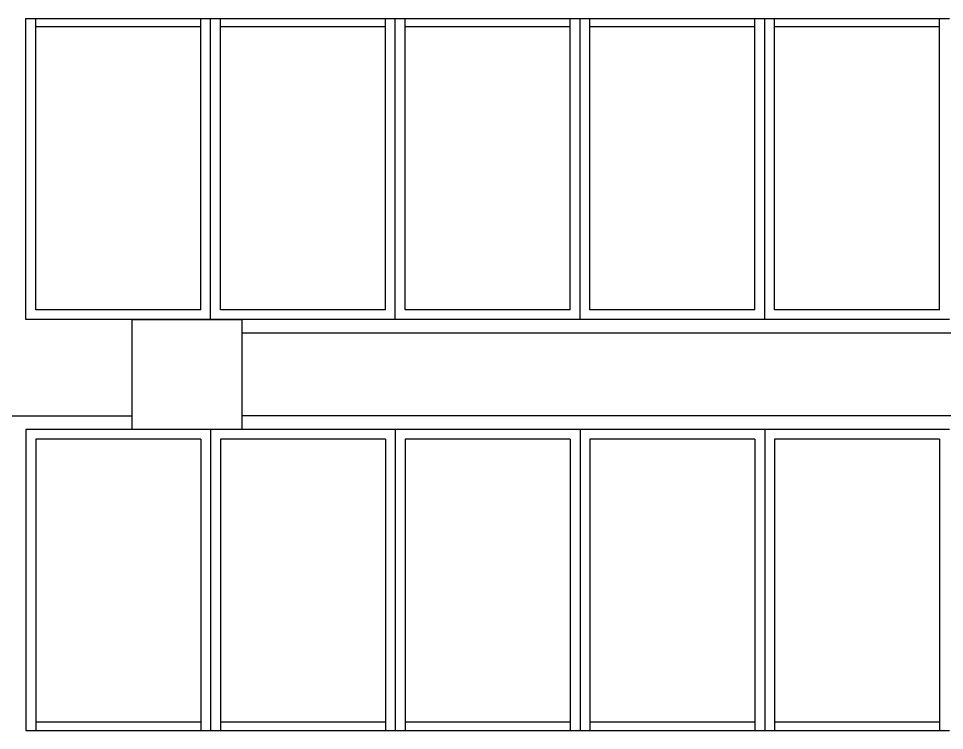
# Model space of a CAD drawing. Header units: inches. Extents: x 542650 to 544515, y 9574150 to 9574595.
# Drawn here: x 542793.904 to 542795.589, y 9574239.565 to 9574240.861 of the extents above; entities that cross this region are included whole.
import ezdxf

# ---------------------------------------------------------------- set-up
doc = ezdxf.new("R2010")
doc.units = ezdxf.units.IN
doc.header["$MEASUREMENT"] = 0
doc.layers.add('I-ARQ', color=8, linetype='Continuous')

msp = doc.modelspace()

# ---------------------------------------------------------------- linework, layer by layer
at = {"layer": 'I-ARQ'}
for p, q in [((542793.9179, 9574240.3134), (542793.9179, 9574240.8614)), ((542793.9179, 9574240.8614), (542794.2359, 9574240.8614)), ((542793.9359, 9574240.3314), (542793.9359, 9574240.8614)), ((542794.2359, 9574240.8614), (542794.2539, 9574240.8614)), ((542794.2359, 9574240.3314), (542794.2359, 9574240.8614)), ((542794.2539, 9574240.3134), (542794.2539, 9574240.8614)), ((542794.2539, 9574240.8614), (542794.5719, 9574240.8614)), ((542794.2539, 9574240.3134), (542794.2539, 9574240.8614)), ((542794.2719, 9574240.3314), (542794.2719, 9574240.8614)), ((542794.5719, 9574240.8614), (542794.5899, 9574240.8614)), ((542794.5719, 9574240.3314), (542794.5719, 9574240.8614)), ((542794.5899, 9574240.3134), (542794.5899, 9574240.8614)), ((542794.5899, 9574240.8614), (542794.9079, 9574240.8614)), ((542794.5899, 9574240.3134), (542794.5899, 9574240.8614)), ((542794.6079, 9574240.3314), (542794.6079, 9574240.8614)), ((542794.9079, 9574240.8614), (542794.9259, 9574240.8614)), ((542794.9079, 9574240.3314), (542794.9079, 9574240.8614)), ((542794.9259, 9574240.3134), (542794.9259, 9574240.8614)), ((542794.9259, 9574240.8614), (542795.2439, 9574240.8614)), ((542794.9259, 9574240.3134), (542794.9259, 9574240.8614)), ((542794.9439, 9574240.3314), (542794.9439, 9574240.8614)), ((542795.2439, 9574240.8614), (542795.2619, 9574240.8614)), ((542795.2439, 9574240.3314), (542795.2439, 9574240.8614)), ((542795.2619, 9574240.3134), (542795.2619, 9574240.8614)), ((542795.2619, 9574240.8614), (542795.5799, 9574240.8614)), ((542795.2619, 9574240.3134), (542795.2619, 9574240.8614)), ((542795.2799, 9574240.3314), (542795.2799, 9574240.8614)), ((542795.5799, 9574240.8614), (542795.5979, 9574240.8614)), ((542795.5799, 9574240.3314), (542795.5799, 9574240.8614)), ((542794.2359, 9574240.3314), (542793.9359, 9574240.3314)), ((542794.5719, 9574240.3314), (542794.2719, 9574240.3314)), ((542794.9079, 9574240.3314), (542794.6079, 9574240.3314)), ((542795.2439, 9574240.3314), (542794.9439, 9574240.3314)), ((542795.5799, 9574240.3314), (542795.2799, 9574240.3314)), ((542794.2539, 9574240.3134), (542793.9179, 9574240.3134)), ((542794.1109, 9574240.1134), (542794.1109, 9574240.3134)), ((542794.1109, 9574240.3134), (542794.3109, 9574240.3134)), ((542794.1109, 9574240.1134), (542794.1109, 9574240.3134)), ((542794.1109, 9574240.3134), (542794.3109, 9574240.3134)), ((542794.5899, 9574240.3134), (542794.2539, 9574240.3134)), ((542794.3109, 9574240.3134), (542794.3109, 9574240.1134)), ((542794.3109, 9574240.3134), (542794.3109, 9574240.1134)), ((542794.9259, 9574240.3134), (542794.5899, 9574240.3134)), ((542795.2619, 9574240.3134), (542794.9259, 9574240.3134)), ((542795.5979, 9574240.3134), (542795.2619, 9574240.3134)), ((542799.9159, 9574240.2884), (542794.3109, 9574240.2884)), ((542788.1659, 9574240.1384), (542794.1109, 9574240.1384)), ((542799.9159, 9574240.1384), (542794.3109, 9574240.1384)), ((542794.2539, 9574240.1134), (542793.9179, 9574240.1134)), ((542793.9179, 9574240.1134), (542793.9179, 9574239.5654)), ((542794.3109, 9574240.1134), (542794.1109, 9574240.1134)), ((542794.3109, 9574240.1134), (542794.1109, 9574240.1134)), ((542794.5899, 9574240.1134), (542794.2539, 9574240.1134)), ((542794.2539, 9574240.1134), (542794.2539, 9574239.5654)), ((542794.2539, 9574240.1134), (542794.2539, 9574239.5654)), ((542794.9259, 9574240.1134), (542794.5899, 9574240.1134)), ((542794.5899, 9574240.1134), (542794.5899, 9574239.5654)), ((542794.5899, 9574240.1134), (542794.5899, 9574239.5654)), ((542795.2619, 9574240.1134), (542794.9259, 9574240.1134)), ((542794.9259, 9574240.1134), (542794.9259, 9574239.5654)), ((542794.9259, 9574240.1134), (542794.9259, 9574239.5654)), ((542795.5979, 9574240.1134), (542795.2619, 9574240.1134)), ((542795.2619, 9574240.1134), (542795.2619, 9574239.5654)), ((542795.2619, 9574240.1134), (542795.2619, 9574239.5654)), ((542794.2359, 9574240.0954), (542793.9359, 9574240.0954)), ((542793.9359, 9574240.0954), (542793.9359, 9574239.5654)), ((542794.2359, 9574240.0954), (542794.2359, 9574239.5654)), ((542794.5719, 9574240.0954), (542794.2719, 9574240.0954)), ((542794.2719, 9574240.0954), (542794.2719, 9574239.5654)), ((542794.5719, 9574240.0954), (542794.5719, 9574239.5654)), ((542794.9079, 9574240.0954), (542794.6079, 9574240.0954)), ((542794.6079, 9574240.0954), (542794.6079, 9574239.5654)), ((542794.9079, 9574240.0954), (542794.9079, 9574239.5654)), ((542795.2439, 9574240.0954), (542794.9439, 9574240.0954)), ((542794.9439, 9574240.0954), (542794.9439, 9574239.5654)), ((542795.2439, 9574240.0954), (542795.2439, 9574239.5654)), ((542795.5799, 9574240.0954), (542795.2799, 9574240.0954)), ((542795.2799, 9574240.0954), (542795.2799, 9574239.5654)), ((542795.5799, 9574240.0954), (542795.5799, 9574239.5654)), ((542793.9179, 9574239.5654), (542794.2359, 9574239.5654)), ((542794.2359, 9574239.5654), (542794.2539, 9574239.5654)), ((542794.2539, 9574239.5654), (542794.5719, 9574239.5654)), ((542794.5719, 9574239.5654), (542794.5899, 9574239.5654)), ((542794.5899, 9574239.5654), (542794.9079, 9574239.5654)), ((542794.9079, 9574239.5654), (542794.9259, 9574239.5654)), ((542794.9259, 9574239.5654), (542795.2439, 9574239.5654)), ((542795.2439, 9574239.5654), (542795.2619, 9574239.5654)), ((542795.2619, 9574239.5654), (542795.5799, 9574239.5654)), ((542795.5799, 9574239.5654), (542795.5979, 9574239.5654))]:
    msp.add_line(p, q, dxfattribs=at)
for points in [[(542794.2359, 9574240.8464), (542793.9359, 9574240.8464)], [(542794.5719, 9574240.8464), (542794.2719, 9574240.8464)], [(542794.9079, 9574240.8464), (542794.6079, 9574240.8464)], [(542795.2439, 9574240.8464), (542794.9439, 9574240.8464)], [(542795.5799, 9574240.8464), (542795.2799, 9574240.8464)], [(542794.2359, 9574239.5804), (542793.9359, 9574239.5804)], [(542794.5719, 9574239.5804), (542794.2719, 9574239.5804)], [(542794.9079, 9574239.5804), (542794.6079, 9574239.5804)], [(542795.2439, 9574239.5804), (542794.9439, 9574239.5804)], [(542795.5799, 9574239.5804), (542795.2799, 9574239.5804)]]:
    msp.add_lwpolyline(points, dxfattribs=at)

doc.saveas('drawing.dxf')
